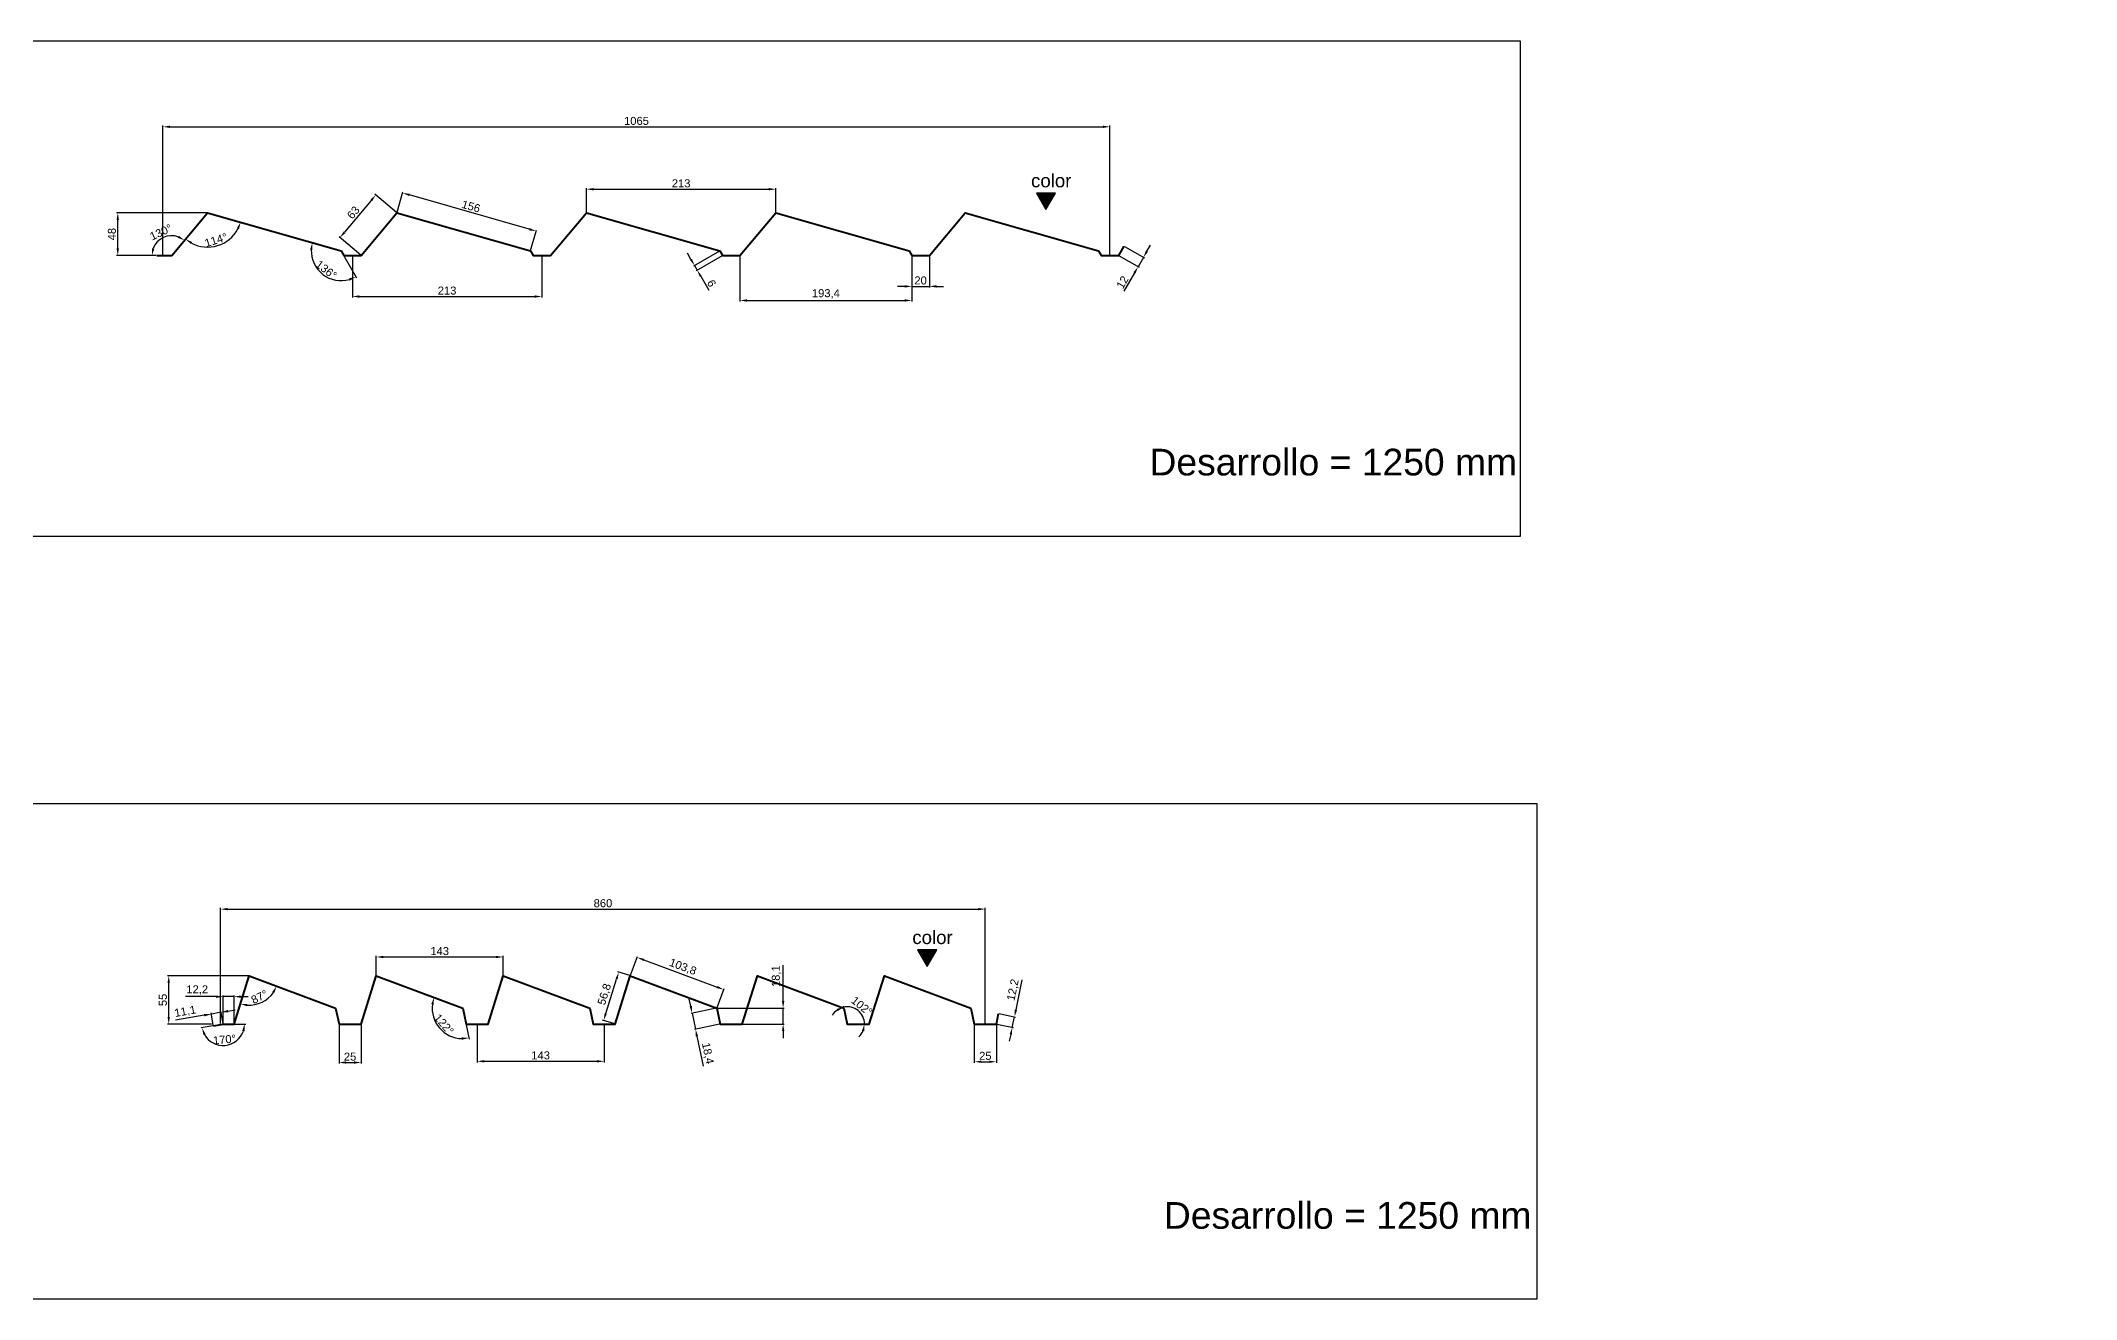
# Model space of a CAD drawing. Header units: millimetres. Extents: x 4334 to 41995838936, y 18500 to 30334.
# Drawn here: x 16485 to 18774, y 27049 to 28464 of the extents above; entities that cross this region are included whole.
import ezdxf

# ---------------------------------------------------------------- set-up
doc = ezdxf.new("R2010")
doc.units = ezdxf.units.MM
doc.layers.add('ANOTACIONES', color=7, linetype='Continuous', plot=False)
doc.layers.add('COTAS1', color=7, linetype='Continuous', lineweight=0)
doc.layers.add('FIBRA NEUTRA', color=1, linetype='Continuous', lineweight=40)
doc.layers.add('RECUADROS', color=253, linetype='Continuous')
doc.styles.get("Standard").update_dxf_attribs({"font": 'arial.ttf'})
doc.dimstyles.new('ISO-25', dxfattribs={"dimtxt": 9, "dimasz": 8, "dimexe": 1.25, "dimexo": 0.625, "dimgap": 2, "dimtad": 1, "dimdec": 1, "dimtxsty": 'Standard', "dimcen": 2.5, "dimadec": 0, "dimazin": 0, "dimtfac": 1, "dimtdec": 1, "dimtmove": 0, "dimatfit": 3, "dimfxl": 1, "dimarcsym": 0})

# ---------------------------------------------------------------- blocks, each defined once
blk = doc.blocks.new('*D171')
at = {"layer": 'COTAS1', "color": 0, "lineweight": -2, "transparency": 16777216}
for p, q in [((16687.4, 27358.7), (16687.4, 27488.6)), ((16695.4, 27487.3), (17539.4, 27487.3)), ((17547.4, 27358.7), (17547.4, 27488.6))]:
    blk.add_line(p, q, dxfattribs=at)
at = {"layer": 'COTAS1', "color": 0, "transparency": 16777216}
for points in [[(16695.4, 27488.7), (16695.4, 27486), (16687.4, 27487.3)], [(17539.4, 27488.7), (17539.4, 27486), (17547.4, 27487.3)]]:
    blk.add_solid(points, dxfattribs=at)
at = {"layer": 'Defpoints', "color": 0, "transparency": 16777216}
for p in [(17547.4, 27487.3), (16687.4, 27358.1), (17547.4, 27358.1)]:
    blk.add_point(p, dxfattribs=at)
at = {"layer": 'COTAS1', "color": 0, "transparency": 16777216, "insert": (17117.4, 27493.9), "char_height": 9, "attachment_point": 5}
blk.add_mtext('860', dxfattribs=at)
blk = doc.blocks.new('*D172')
at = {"layer": 'COTAS1', "color": 0, "lineweight": -2, "transparency": 16777216}
for p, q in [((16975.9, 27357.4), (16975.9, 27315)), ((17118.8, 27357.4), (17118.8, 27315)), ((16983.9, 27316.2), (17110.8, 27316.2))]:
    blk.add_line(p, q, dxfattribs=at)
at = {"layer": 'COTAS1', "color": 0, "transparency": 16777216}
for points in [[(16983.9, 27317.5), (16983.9, 27314.9), (16975.9, 27316.2)], [(17110.8, 27317.5), (17110.8, 27314.9), (17118.8, 27316.2)]]:
    blk.add_solid(points, dxfattribs=at)
at = {"layer": 'Defpoints', "color": 0, "transparency": 16777216}
for p in [(16975.9, 27358.1), (17118.8, 27358.1), (17118.8, 27316.2)]:
    blk.add_point(p, dxfattribs=at)
at = {"layer": 'COTAS1', "color": 0, "transparency": 16777216, "insert": (17047.3, 27322.8), "char_height": 9, "attachment_point": 5}
blk.add_mtext('143', dxfattribs=at)
blk = doc.blocks.new('*D173')
at = {"layer": 'COTAS1', "color": 0, "lineweight": -2, "transparency": 16777216}
for p, q in [((16718.8, 27412.3), (16627.8, 27412.3)), ((16629.1, 27366.1), (16629.1, 27404.3)), ((16677.1, 27358.1), (16627.8, 27358.1))]:
    blk.add_line(p, q, dxfattribs=at)
at = {"layer": 'COTAS1', "color": 0, "transparency": 16777216}
for points in [[(16627.7, 27404.3), (16630.4, 27404.3), (16629.1, 27412.3)], [(16627.7, 27366.1), (16630.4, 27366.1), (16629.1, 27358.1)]]:
    blk.add_solid(points, dxfattribs=at)
at = {"layer": 'Defpoints', "color": 0, "transparency": 16777216}
for p in [(16629.1, 27412.3), (16719.5, 27412.3), (16677.7, 27358.1)]:
    blk.add_point(p, dxfattribs=at)
at = {"layer": 'COTAS1', "color": 0, "transparency": 16777216, "insert": (16622.5, 27385.2), "char_height": 9, "attachment_point": 5, "rotation": 90}
blk.add_mtext('55', dxfattribs=at)
blk = doc.blocks.new('*D174')
at = {"layer": 'COTAS1', "color": 0, "lineweight": -2, "transparency": 16777216}
for p, q in [((16820.6, 27357.4), (16820.6, 27313.6)), ((16845.4, 27357.4), (16845.4, 27313.6)), ((16828.6, 27314.8), (16837.4, 27314.8))]:
    blk.add_line(p, q, dxfattribs=at)
at = {"layer": 'COTAS1', "color": 0, "transparency": 16777216}
for points in [[(16828.6, 27316.2), (16828.6, 27313.5), (16820.6, 27314.8)], [(16837.4, 27316.2), (16837.4, 27313.5), (16845.4, 27314.8)]]:
    blk.add_solid(points, dxfattribs=at)
at = {"layer": 'Defpoints', "color": 0, "transparency": 16777216}
for p in [(16820.6, 27358.1), (16845.4, 27358.1), (16845.4, 27314.8)]:
    blk.add_point(p, dxfattribs=at)
at = {"layer": 'COTAS1', "color": 0, "transparency": 16777216, "insert": (16833, 27321.4), "char_height": 9, "attachment_point": 5}
blk.add_mtext('25', dxfattribs=at)
blk = doc.blocks.new('*D175')
at = {"layer": 'COTAS1', "color": 0, "lineweight": -2, "transparency": 16777216}
for p, q in [((16862.4, 27412.9), (16862.4, 27434.7)), ((16870.4, 27433.5), (16997.2, 27433.5)), ((17005.2, 27412.9), (17005.2, 27434.7))]:
    blk.add_line(p, q, dxfattribs=at)
at = {"layer": 'COTAS1', "color": 0, "transparency": 16777216}
for points in [[(16870.4, 27434.8), (16870.4, 27432.2), (16862.4, 27433.5)], [(16997.2, 27434.8), (16997.2, 27432.2), (17005.2, 27433.5)]]:
    blk.add_solid(points, dxfattribs=at)
at = {"layer": 'Defpoints', "color": 0, "transparency": 16777216}
for p in [(17005.2, 27433.5), (16862.4, 27412.3), (17005.2, 27412.3)]:
    blk.add_point(p, dxfattribs=at)
at = {"layer": 'COTAS1', "color": 0, "transparency": 16777216, "insert": (16933.8, 27440.1), "char_height": 9, "attachment_point": 5}
blk.add_mtext('143', dxfattribs=at)
blk = doc.blocks.new('*D176')
at = {"layer": 'COTAS1', "color": 0, "lineweight": -2, "transparency": 16777216}
blk.add_arc((16719.5, 27412.3), 33, 266.5516, 325.6892, dxfattribs=at)
at = {"layer": 'COTAS1', "color": 0, "transparency": 16777216}
for points in [[(16717.2, 27378), (16717.7, 27380.7), (16709.6, 27380.8)], [(16745.5, 27394.3), (16747.9, 27393.1), (16750.4, 27400.8)]]:
    blk.add_solid(points, dxfattribs=at)
at = {"layer": 'Defpoints', "color": 0, "transparency": 16777216}
for p in [(16719.5, 27412.3), (16719.5, 27412.3), (16726.1, 27380), (16702.5, 27358.1), (16816.8, 27376.1)]:
    blk.add_point(p, dxfattribs=at)
at = {"layer": 'COTAS1', "color": 0, "transparency": 16777216, "insert": (16731.1, 27388.6), "char_height": 9, "attachment_point": 5, "rotation": 26.1204}
blk.add_mtext('87°', dxfattribs=at)
blk = doc.blocks.new('*D177')
at = {"layer": 'COTAS1', "color": 0, "lineweight": -2, "transparency": 16777216}
for p, q in [((17148.4, 27412.9), (17156.3, 27434.2)), ((17163.4, 27430.2), (17245.7, 27399.7)), ((17245.7, 27376.7), (17253.6, 27398.1))]:
    blk.add_line(p, q, dxfattribs=at)
at = {"layer": 'COTAS1', "color": 0, "transparency": 16777216}
for points in [[(17163.8, 27431.5), (17162.9, 27429), (17155.9, 27433)], [(17246.1, 27400.9), (17245.2, 27398.4), (17253.2, 27396.9)]]:
    blk.add_solid(points, dxfattribs=at)
at = {"layer": 'Defpoints', "color": 0, "transparency": 16777216}
for p in [(17148.1, 27412.3), (17253.2, 27396.9), (17245.5, 27376.1)]:
    blk.add_point(p, dxfattribs=at)
at = {"layer": 'COTAS1', "color": 0, "transparency": 16777216, "insert": (17207.1, 27421.9), "char_height": 9, "attachment_point": 5, "rotation": 339.6204}
blk.add_mtext('103,8', dxfattribs=at)
blk = doc.blocks.new('*D178')
at = {"layer": 'COTAS1', "color": 0, "lineweight": -2, "transparency": 16777216}
for p, q in [((17120.6, 27369.8), (17132.8, 27408.7)), ((17147.5, 27412.5), (17134, 27416.7)), ((17130.6, 27358.2), (17117, 27362.5))]:
    blk.add_line(p, q, dxfattribs=at)
at = {"layer": 'COTAS1', "color": 0, "transparency": 16777216}
for points in [[(17131.5, 27409.1), (17134, 27408.3), (17135.1, 27416.3)], [(17119.3, 27370.2), (17121.8, 27369.4), (17118.2, 27362.1)]]:
    blk.add_solid(points, dxfattribs=at)
at = {"layer": 'Defpoints', "color": 0, "transparency": 16777216}
for p in [(17135.1, 27416.3), (17148.1, 27412.3), (17131.2, 27358.1)]:
    blk.add_point(p, dxfattribs=at)
at = {"layer": 'COTAS1', "color": 0, "transparency": 16777216, "insert": (17119.6, 27391.4), "char_height": 9, "attachment_point": 5, "rotation": 72.6204}
blk.add_mtext('56,8', dxfattribs=at)
blk = doc.blocks.new('*D179')
at = {"layer": 'COTAS1', "color": 0, "lineweight": -2, "transparency": 16777216}
for p, q in [((17216.1, 27378.1), (17214.4, 27386)), ((17244.8, 27376), (17216.5, 27370)), ((17217.7, 27370.3), (17221.5, 27352.2)), ((17248.6, 27357.9), (17220.3, 27352)), ((17223.1, 27344.4), (17230.2, 27310.7))]:
    blk.add_line(p, q, dxfattribs=at)
at = {"layer": 'COTAS1', "color": 0, "transparency": 16777216}
for points in [[(17217.4, 27378.4), (17214.8, 27377.9), (17217.7, 27370.3)], [(17224.4, 27344.7), (17221.8, 27344.1), (17221.5, 27352.2)]]:
    blk.add_solid(points, dxfattribs=at)
at = {"layer": 'Defpoints', "color": 0, "transparency": 16777216}
for p in [(17245.5, 27376.1), (17249.2, 27358.1), (17221.5, 27352.2)]:
    blk.add_point(p, dxfattribs=at)
at = {"layer": 'COTAS1', "color": 0, "transparency": 16777216, "insert": (17234.7, 27325.1), "char_height": 9, "attachment_point": 5, "rotation": 281.8204}
blk.add_mtext('18,4', dxfattribs=at)
blk = doc.blocks.new('*D180')
at = {"layer": 'COTAS1', "color": 0, "lineweight": -2, "transparency": 16777216}
blk.add_line((16963.6, 27357.4), (16967, 27341.2), dxfattribs=at)
blk.add_arc((16959.7, 27376.1), 34.4, 172.9851, 268.4557, dxfattribs=at)
at = {"layer": 'COTAS1', "color": 0, "transparency": 16777216}
for points in [[(16924.3, 27380.6), (16926.9, 27380), (16927.5, 27388.1)], [(16958.6, 27343.1), (16958.9, 27340.4), (16966.7, 27342.5)]]:
    blk.add_solid(points, dxfattribs=at)
at = {"layer": 'Defpoints', "color": 0, "transparency": 16777216}
for p in [(16862.4, 27412.3), (16927.5, 27364.2), (16959.7, 27376.1), (16959.7, 27376.1), (16963.5, 27358.1)]:
    blk.add_point(p, dxfattribs=at)
at = {"layer": 'COTAS1', "color": 0, "transparency": 16777216, "insert": (16938.6, 27357.9), "char_height": 9, "attachment_point": 5, "rotation": 310.7204}
blk.add_mtext('122°', dxfattribs=at)
blk = doc.blocks.new('*D181')
at = {"layer": 'COTAS1', "color": 0, "lineweight": -2, "transparency": 16777216}
blk.add_line((17388.2, 27376.7), (17387.9, 27378.3), dxfattribs=at)
for start, end in [(125.5531, 149.2858), (360, 101.8204), (312.5346, 336.2673)]:
    blk.add_arc((17392.1, 27358.1), 19.5, start, end, dxfattribs=at)
at = {"layer": 'COTAS1', "color": 0, "transparency": 16777216}
for points in [[(17380.3, 27375.1), (17381.4, 27372.7), (17388.1, 27377.1)], [(17408.6, 27350.5), (17411.2, 27350), (17411.6, 27358.1)]]:
    blk.add_solid(points, dxfattribs=at)
at = {"layer": 'Defpoints', "color": 0, "transparency": 16777216}
for p in [(17388.3, 27376.1), (17392.1, 27358.1), (17392.1, 27358.1), (17408.3, 27368.9), (17417, 27358.1)]:
    blk.add_point(p, dxfattribs=at)
at = {"layer": 'COTAS1', "color": 0, "transparency": 16777216, "insert": (17408.5, 27378.3), "char_height": 9, "attachment_point": 5, "rotation": 320.9102}
blk.add_mtext('102°', dxfattribs=at)
blk = doc.blocks.new('*D48')
at = {"layer": 'COTAS1', "color": 0, "lineweight": -2, "transparency": 16777216}
for p, q in [((17320, 27384.1), (17320, 27424.3)), ((17246.1, 27376.1), (17321.3, 27376.1)), ((17249.9, 27358.1), (17321.3, 27358.1)), ((17320, 27358.1), (17320, 27376.1)), ((17320, 27350.1), (17320, 27342.1))]:
    blk.add_line(p, q, dxfattribs=at)
at = {"layer": 'COTAS1', "color": 0, "transparency": 16777216}
for points in [[(17318.7, 27384.1), (17321.4, 27384.1), (17320, 27376.1)], [(17318.7, 27350.1), (17321.4, 27350.1), (17320, 27358.1)]]:
    blk.add_solid(points, dxfattribs=at)
at = {"layer": 'Defpoints', "color": 0, "transparency": 16777216}
for p in [(17245.5, 27376.1), (17249.2, 27358.1), (17320, 27376.1)]:
    blk.add_point(p, dxfattribs=at)
at = {"layer": 'COTAS1', "color": 0, "transparency": 16777216, "insert": (17312.6, 27411.9), "char_height": 9, "attachment_point": 5, "rotation": 90}
blk.add_mtext('18,1', dxfattribs=at)
blk = doc.blocks.new('Color superior')
at = {"layer": 'ANOTACIONES'}
h = blk.add_hatch(color=256, dxfattribs=at)
h.dxf.hatch_style = 1
h.paths.add_polyline_path([(10.7, 18.6), (-10.7, 18.6), (0, 0)])
blk.add_lwpolyline([(0, 0), (10.7, 18.6), (-10.7, 18.6)], close=True, dxfattribs=at)
at = {"layer": 'ANOTACIONES', "insert": (-16.7, 40.1), "char_height": 15, "attachment_point": 1}
blk.add_mtext_dynamic_manual_height_columns('color', width=249.804, gutter_width=75, heights=[0], dxfattribs=at)
blk = doc.blocks.new('*D188')
at = {"layer": 'COTAS1', "color": 0, "lineweight": -2, "transparency": 16777216}
for p, q in [((16886, 28270.9), (16892.5, 28293.8)), ((17034.5, 28251.9), (16899.8, 28290.4)), ((17036, 28228.1), (17042.6, 28250.9))]:
    blk.add_line(p, q, dxfattribs=at)
at = {"layer": 'COTAS1', "color": 0, "transparency": 16777216}
for points in [[(16900.2, 28291.7), (16899.5, 28289.1), (16892.1, 28292.6)], [(17034.9, 28253.2), (17034.2, 28250.6), (17042.2, 28249.7)]]:
    blk.add_solid(points, dxfattribs=at)
at = {"layer": 'Defpoints', "color": 0, "transparency": 16777216}
for p in [(16892.1, 28292.6), (16885.8, 28270.3), (17035.9, 28227.5)]:
    blk.add_point(p, dxfattribs=at)
at = {"layer": 'COTAS1', "color": 0, "transparency": 16777216, "insert": (16969, 28277.5), "char_height": 9, "attachment_point": 5, "rotation": 344.0477}
blk.add_mtext('156', dxfattribs=at)
blk = doc.blocks.new('*D189')
at = {"layer": 'COTAS1', "color": 0, "lineweight": -2, "transparency": 16777216}
for p, q in [((16835.6, 28221.7), (16835.6, 28174.9)), ((17048.6, 28221.7), (17048.6, 28174.9)), ((16843.6, 28176.2), (17040.6, 28176.2))]:
    blk.add_line(p, q, dxfattribs=at)
at = {"layer": 'COTAS1', "color": 0, "transparency": 16777216}
for points in [[(16843.6, 28177.5), (16843.6, 28174.8), (16835.6, 28176.2)], [(17040.6, 28177.5), (17040.6, 28174.8), (17048.6, 28176.2)]]:
    blk.add_solid(points, dxfattribs=at)
at = {"layer": 'Defpoints', "color": 0, "transparency": 16777216}
for p in [(16835.6, 28222.3), (17048.6, 28222.3), (17048.6, 28176.2)]:
    blk.add_point(p, dxfattribs=at)
at = {"layer": 'COTAS1', "color": 0, "transparency": 16777216, "insert": (16942.1, 28182.8), "char_height": 9, "attachment_point": 5}
blk.add_mtext('213', dxfattribs=at)
blk = doc.blocks.new('*D190')
at = {"layer": 'COTAS1', "color": 0, "lineweight": -2, "transparency": 16777216}
for p, q in [((16672.2, 28270.3), (16570.5, 28270.3)), ((16571.8, 28230.3), (16571.8, 28262.3)), ((16615, 28222.3), (16570.5, 28222.3))]:
    blk.add_line(p, q, dxfattribs=at)
at = {"layer": 'COTAS1', "color": 0, "transparency": 16777216}
for points in [[(16570.4, 28262.3), (16573.1, 28262.3), (16571.8, 28270.3)], [(16570.4, 28230.3), (16573.1, 28230.3), (16571.8, 28222.3)]]:
    blk.add_solid(points, dxfattribs=at)
at = {"layer": 'Defpoints', "color": 0, "transparency": 16777216}
for p in [(16571.8, 28270.3), (16672.8, 28270.3), (16615.6, 28222.3)]:
    blk.add_point(p, dxfattribs=at)
at = {"layer": 'COTAS1', "color": 0, "transparency": 16777216, "insert": (16565.2, 28246.3), "char_height": 9, "attachment_point": 5, "rotation": 90}
blk.add_mtext('48', dxfattribs=at)
blk = doc.blocks.new('*D50')
at = {"layer": 'COTAS1', "color": 0, "lineweight": -2, "transparency": 16777216}
for p, q in [((16622.6, 28222.9), (16622.6, 28368.3)), ((16630.6, 28367), (17679.6, 28367)), ((17687.6, 28222.9), (17687.6, 28368.3))]:
    blk.add_line(p, q, dxfattribs=at)
at = {"layer": 'COTAS1', "color": 0, "transparency": 16777216}
for points in [[(16630.6, 28368.3), (16630.6, 28365.7), (16622.6, 28367)], [(17679.6, 28368.3), (17679.6, 28365.7), (17687.6, 28367)]]:
    blk.add_solid(points, dxfattribs=at)
at = {"layer": 'Defpoints', "color": 0, "transparency": 16777216}
for p in [(17687.6, 28367), (16622.6, 28222.3), (17687.6, 28222.3)]:
    blk.add_point(p, dxfattribs=at)
at = {"layer": 'COTAS1', "color": 0, "transparency": 16777216, "insert": (17155.1, 28373.6), "char_height": 9, "attachment_point": 5}
blk.add_mtext('1065', dxfattribs=at)
blk = doc.blocks.new('*D191')
at = {"layer": 'COTAS1', "color": 0, "lineweight": -2, "transparency": 16777216}
for p, q in [((16856.8, 28284.2), (16826.7, 28248.5)), ((16885.3, 28270.7), (16861, 28291.2)), ((16845, 28222.7), (16820.6, 28243.1))]:
    blk.add_line(p, q, dxfattribs=at)
at = {"layer": 'COTAS1', "color": 0, "transparency": 16777216}
for points in [[(16855.8, 28285.1), (16857.8, 28283.4), (16861.9, 28290.4)], [(16825.7, 28249.3), (16827.8, 28247.6), (16821.6, 28242.3)]]:
    blk.add_solid(points, dxfattribs=at)
at = {"layer": 'Defpoints', "color": 0, "transparency": 16777216}
for p in [(16885.8, 28270.3), (16821.6, 28242.3), (16845.5, 28222.3)]:
    blk.add_point(p, dxfattribs=at)
at = {"layer": 'COTAS1', "color": 0, "transparency": 16777216, "insert": (16836.7, 28270.6), "char_height": 9, "attachment_point": 5, "rotation": 50}
blk.add_mtext('63', dxfattribs=at)
blk = doc.blocks.new('*D192')
at = {"layer": 'COTAS1', "color": 0, "lineweight": -2, "transparency": 16777216}
for p, q in [((17248.3, 28227.1), (17219.3, 28210.4)), ((17216.4, 28217.9), (17212.4, 28224.9)), ((17220.4, 28211), (17223.3, 28205.9)), ((17251.3, 28222), (17222.3, 28205.2)), ((17227.3, 28198.9), (17236.3, 28183.4))]:
    blk.add_line(p, q, dxfattribs=at)
at = {"layer": 'COTAS1', "color": 0, "transparency": 16777216}
for points in [[(17217.5, 28218.6), (17215.2, 28217.3), (17220.4, 28211)], [(17228.5, 28199.6), (17226.2, 28198.3), (17223.3, 28205.9)]]:
    blk.add_solid(points, dxfattribs=at)
at = {"layer": 'Defpoints', "color": 0, "transparency": 16777216}
for p in [(17248.9, 28227.5), (17223.3, 28205.9), (17251.8, 28222.3)]:
    blk.add_point(p, dxfattribs=at)
at = {"layer": 'COTAS1', "color": 0, "transparency": 16777216, "insert": (17239.5, 28191), "char_height": 9, "attachment_point": 5, "rotation": 300.0002}
blk.add_mtext('6', dxfattribs=at)
blk = doc.blocks.new('*D193')
at = {"layer": 'COTAS1', "color": 0, "lineweight": -2, "transparency": 16777216}
for p, q in [((17464.8, 28221.7), (17464.8, 28186.3)), ((17484.5, 28221.7), (17484.5, 28186.3)), ((17456.8, 28187.6), (17448.8, 28187.6)), ((17464.8, 28187.6), (17484.5, 28187.6)), ((17492.5, 28187.6), (17500.5, 28187.6))]:
    blk.add_line(p, q, dxfattribs=at)
at = {"layer": 'COTAS1', "color": 0, "transparency": 16777216}
for points in [[(17456.8, 28188.9), (17456.8, 28186.2), (17464.8, 28187.6)], [(17492.5, 28188.9), (17492.5, 28186.2), (17484.5, 28187.6)]]:
    blk.add_solid(points, dxfattribs=at)
at = {"layer": 'Defpoints', "color": 0, "transparency": 16777216}
for p in [(17464.8, 28222.3), (17484.5, 28222.3), (17484.5, 28187.6)]:
    blk.add_point(p, dxfattribs=at)
at = {"layer": 'COTAS1', "color": 0, "transparency": 16777216, "insert": (17474.6, 28194.2), "char_height": 9, "attachment_point": 5}
blk.add_mtext('20', dxfattribs=at)
blk = doc.blocks.new('*D194')
at = {"layer": 'COTAS1', "color": 0, "lineweight": -2, "transparency": 16777216}
for p, q in [((17704, 28232.4), (17726.3, 28219.5)), ((17729.2, 28227.1), (17733.2, 28234)), ((17698, 28222), (17720.3, 28209.1)), ((17715.2, 28202.8), (17703.2, 28182.1)), ((17725.2, 28220.1), (17719.2, 28209.7))]:
    blk.add_line(p, q, dxfattribs=at)
at = {"layer": 'COTAS1', "color": 0, "transparency": 16777216}
for points in [[(17728, 28227.7), (17730.3, 28226.4), (17725.2, 28220.1)], [(17714, 28203.5), (17716.3, 28202.1), (17719.2, 28209.7)]]:
    blk.add_solid(points, dxfattribs=at)
at = {"layer": 'Defpoints', "color": 0, "transparency": 16777216}
for p in [(17703.4, 28232.7), (17697.4, 28222.3), (17719.2, 28209.7)]:
    blk.add_point(p, dxfattribs=at)
at = {"layer": 'COTAS1', "color": 0, "transparency": 16777216, "insert": (17701.6, 28192.2), "char_height": 9, "attachment_point": 5, "rotation": 60}
blk.add_mtext('12', dxfattribs=at)
blk = doc.blocks.new('*D153')
at = {"layer": 'COTAS1', "color": 0, "lineweight": -2, "transparency": 16777216}
for p, q in [((17098.8, 28271), (17098.8, 28298.1)), ((17106.8, 28296.8), (17303.8, 28296.8)), ((17311.8, 28271), (17311.8, 28298.1))]:
    blk.add_line(p, q, dxfattribs=at)
at = {"layer": 'COTAS1', "color": 0, "transparency": 16777216}
for points in [[(17106.8, 28298.2), (17106.8, 28295.5), (17098.8, 28296.8)], [(17303.8, 28298.2), (17303.8, 28295.5), (17311.8, 28296.8)]]:
    blk.add_solid(points, dxfattribs=at)
at = {"layer": 'Defpoints', "color": 0, "transparency": 16777216}
for p in [(17311.8, 28296.8), (17098.8, 28270.3), (17311.8, 28270.3)]:
    blk.add_point(p, dxfattribs=at)
at = {"layer": 'COTAS1', "color": 0, "transparency": 16777216, "insert": (17205.3, 28303.4), "char_height": 9, "attachment_point": 5}
blk.add_mtext('213', dxfattribs=at)
blk = doc.blocks.new('*D154')
at = {"layer": 'COTAS1', "color": 0, "lineweight": -2, "transparency": 16777216}
for p, q in [((17271.5, 28221.7), (17271.5, 28170.5)), ((17464.8, 28221.7), (17464.8, 28170.5)), ((17279.5, 28171.7), (17456.8, 28171.7))]:
    blk.add_line(p, q, dxfattribs=at)
at = {"layer": 'COTAS1', "color": 0, "transparency": 16777216}
for points in [[(17279.5, 28173.1), (17279.5, 28170.4), (17271.5, 28171.7)], [(17456.8, 28173.1), (17456.8, 28170.4), (17464.8, 28171.7)]]:
    blk.add_solid(points, dxfattribs=at)
at = {"layer": 'Defpoints', "color": 0, "transparency": 16777216}
for p in [(17271.5, 28222.3), (17464.8, 28222.3), (17464.8, 28171.7)]:
    blk.add_point(p, dxfattribs=at)
at = {"layer": 'COTAS1', "color": 0, "transparency": 16777216, "insert": (17368.1, 28179.1), "char_height": 9, "attachment_point": 5}
blk.add_mtext('193,4', dxfattribs=at)
blk = doc.blocks.new('*D155')
at = {"layer": 'COTAS1', "color": 0, "lineweight": -2, "transparency": 16777216}
blk.add_arc((16672.8, 28270.3), 38.6, 241.9041, 332.1437, dxfattribs=at)
at = {"layer": 'COTAS1', "color": 0, "transparency": 16777216}
for points in [[(16705.6, 28252.8), (16708.1, 28251.8), (16709.9, 28259.7)], [(16653.9, 28235.2), (16655.4, 28237.4), (16648, 28240.8)]]:
    blk.add_solid(points, dxfattribs=at)
at = {"layer": 'Defpoints', "color": 0, "transparency": 16777216}
for p in [(16672.8, 28270.3), (16672.8, 28270.3), (16671.4, 28231.8), (16822.9, 28227.5), (16632.5, 28222.3)]:
    blk.add_point(p, dxfattribs=at)
at = {"layer": 'COTAS1', "color": 0, "transparency": 16777216, "insert": (16682.2, 28239.7), "char_height": 9, "attachment_point": 5, "rotation": 17.0239}
blk.add_mtext('114°', dxfattribs=at)
blk = doc.blocks.new('*D156')
at = {"layer": 'COTAS1', "color": 0, "lineweight": -2, "transparency": 16777216}
blk.add_line((16615, 28222.3), (16608.9, 28222.3), dxfattribs=at)
blk.add_arc((16632.5, 28222.3), 22.3, 70.6967, 159.3033, dxfattribs=at)
at = {"layer": 'COTAS1', "color": 0, "transparency": 16777216}
for points in [[(16612.9, 28229.9), (16610.3, 28230.4), (16610.2, 28222.3)], [(16640.5, 28244.5), (16639.2, 28242.2), (16646.8, 28239.4)]]:
    blk.add_solid(points, dxfattribs=at)
at = {"layer": 'Defpoints', "color": 0, "transparency": 16777216}
for p in [(16672.8, 28270.3), (16631.2, 28244.5), (16615.6, 28222.3), (16632.5, 28222.3), (16632.5, 28222.3)]:
    blk.add_point(p, dxfattribs=at)
at = {"layer": 'COTAS1', "color": 0, "transparency": 16777216, "insert": (16620.3, 28248.5), "char_height": 9, "attachment_point": 5, "rotation": 25}
blk.add_mtext('130°', dxfattribs=at)
blk = doc.blocks.new('*D157')
at = {"layer": 'COTAS1', "color": 0, "lineweight": -2, "transparency": 16777216}
blk.add_line((16826.1, 28221.8), (16840.2, 28197.3), dxfattribs=at)
blk.add_arc((16822.9, 28227.5), 33.5, 177.7526, 286.2953, dxfattribs=at)
at = {"layer": 'COTAS1', "color": 0, "transparency": 16777216}
for points in [[(16788, 28229), (16790.7, 28228.6), (16790.6, 28236.7)], [(16831.7, 28196.5), (16832.8, 28194), (16839.6, 28198.4)]]:
    blk.add_solid(points, dxfattribs=at)
at = {"layer": 'Defpoints', "color": 0, "transparency": 16777216}
for p in [(16672.8, 28270.3), (16822.9, 28227.5), (16822.9, 28227.5), (16793.6, 28211), (16825.8, 28222.3)]:
    blk.add_point(p, dxfattribs=at)
at = {"layer": 'COTAS1', "color": 0, "transparency": 16777216, "insert": (16806.3, 28206.2), "char_height": 9, "attachment_point": 5, "rotation": 322.024}
blk.add_mtext('136°', dxfattribs=at)
blk = doc.blocks.new('*D676')
at = {"layer": 'COTAS1', "color": 0, "lineweight": -2, "transparency": 16777216}
for p, q in [((17581.9, 27374.1), (17588.9, 27407.8)), ((17560.5, 27357.9), (17578.9, 27354.1)), ((17563, 27369.9), (17581.4, 27366)), ((17577.7, 27354.3), (17580.2, 27366.3)), ((17576.1, 27346.5), (17574.4, 27338.7))]:
    blk.add_line(p, q, dxfattribs=at)
at = {"layer": 'COTAS1', "color": 0, "transparency": 16777216}
for points in [[(17580.6, 27374.4), (17583.2, 27373.9), (17580.2, 27366.3)], [(17574.8, 27346.8), (17577.4, 27346.2), (17577.7, 27354.3)]]:
    blk.add_solid(points, dxfattribs=at)
at = {"layer": 'Defpoints', "color": 0, "transparency": 16777216}
for p in [(17559.8, 27358.1), (17562.3, 27370), (17580.2, 27366.3)]:
    blk.add_point(p, dxfattribs=at)
at = {"layer": 'COTAS1', "color": 0, "transparency": 16777216, "insert": (17579, 27396.4), "char_height": 9, "attachment_point": 5, "rotation": 78.1796}
blk.add_mtext('12,2', dxfattribs=at)
blk = doc.blocks.new('*D677')
at = {"layer": 'COTAS1', "color": 0, "lineweight": -2, "transparency": 16777216}
for p, q in [((17535, 27357.4), (17535, 27314.5)), ((17559.8, 27357.4), (17559.8, 27314.5)), ((17543, 27315.7), (17551.8, 27315.7))]:
    blk.add_line(p, q, dxfattribs=at)
at = {"layer": 'COTAS1', "color": 0, "transparency": 16777216}
for points in [[(17543, 27317), (17543, 27314.4), (17535, 27315.7)], [(17551.8, 27317), (17551.8, 27314.4), (17559.8, 27315.7)]]:
    blk.add_solid(points, dxfattribs=at)
at = {"layer": 'Defpoints', "color": 0, "transparency": 16777216}
for p in [(17535, 27358.1), (17559.8, 27358.1), (17559.8, 27315.7)]:
    blk.add_point(p, dxfattribs=at)
at = {"layer": 'COTAS1', "color": 0, "transparency": 16777216, "insert": (17547.4, 27322.3), "char_height": 9, "attachment_point": 5}
blk.add_mtext('25', dxfattribs=at)
blk = doc.blocks.new('*D678')
at = {"layer": 'COTAS1', "color": 0, "lineweight": -2, "transparency": 16777216}
for p, q in [((16678.7, 27356), (16665.4, 27353.7)), ((16703.1, 27358.1), (16715.6, 27358.1))]:
    blk.add_line(p, q, dxfattribs=at)
blk.add_arc((16690.3, 27358.1), 24.1, 209.1433, 340.8567, dxfattribs=at)
at = {"layer": 'COTAS1', "color": 0, "transparency": 16777216}
for points in [[(16711.7, 27350.4), (16714.3, 27349.9), (16714.3, 27358.1)], [(16668, 27345.9), (16670.5, 27346.8), (16666.6, 27353.9)]]:
    blk.add_solid(points, dxfattribs=at)
at = {"layer": 'Defpoints', "color": 0, "transparency": 16777216}
for p in [(16679.3, 27356.1), (16690.3, 27358.1), (16690.3, 27358.1), (16702.5, 27358.1), (16680.8, 27336)]:
    blk.add_point(p, dxfattribs=at)
at = {"layer": 'COTAS1', "color": 0, "transparency": 16777216, "insert": (16691.8, 27340.7), "char_height": 9, "attachment_point": 5, "rotation": 5}
blk.add_mtext('170°', dxfattribs=at)
blk = doc.blocks.new('*D679')
at = {"layer": 'COTAS1', "color": 0, "lineweight": -2, "transparency": 16777216}
for p, q in [((16682.3, 27388.9), (16647.8, 27388.9)), ((16690.3, 27358.7), (16690.3, 27390.1)), ((16702.5, 27388.9), (16690.3, 27388.9)), ((16702.5, 27358.7), (16702.5, 27390.1)), ((16710.5, 27388.9), (16718.5, 27388.9))]:
    blk.add_line(p, q, dxfattribs=at)
at = {"layer": 'COTAS1', "color": 0, "transparency": 16777216}
for points in [[(16682.3, 27390.2), (16682.3, 27387.5), (16690.3, 27388.9)], [(16710.5, 27390.2), (16710.5, 27387.5), (16702.5, 27388.9)]]:
    blk.add_solid(points, dxfattribs=at)
at = {"layer": 'Defpoints', "color": 0, "transparency": 16777216}
for p in [(16690.3, 27388.9), (16690.3, 27358.1), (16702.5, 27358.1)]:
    blk.add_point(p, dxfattribs=at)
at = {"layer": 'COTAS1', "color": 0, "transparency": 16777216, "insert": (16661.1, 27396.3), "char_height": 9, "attachment_point": 5}
blk.add_mtext('12,2', dxfattribs=at)
blk = doc.blocks.new('*D680')
at = {"layer": 'COTAS1', "color": 0, "lineweight": -2, "transparency": 16777216}
for p, q in [((16669.1, 27367.9), (16636.8, 27362.3)), ((16679.2, 27356.7), (16676.8, 27370.6)), ((16688, 27371.3), (16677, 27369.3)), ((16690.2, 27358.7), (16687.7, 27372.5)), ((16695.8, 27372.7), (16703.7, 27374))]:
    blk.add_line(p, q, dxfattribs=at)
at = {"layer": 'COTAS1', "color": 0, "transparency": 16777216}
for points in [[(16668.9, 27369.3), (16669.3, 27366.6), (16677, 27369.3)], [(16695.6, 27374), (16696.1, 27371.3), (16688, 27371.3)]]:
    blk.add_solid(points, dxfattribs=at)
at = {"layer": 'Defpoints', "color": 0, "transparency": 16777216}
for p in [(16677, 27369.3), (16679.3, 27356.1), (16690.3, 27358.1)]:
    blk.add_point(p, dxfattribs=at)
at = {"layer": 'COTAS1', "color": 0, "transparency": 16777216, "insert": (16647.7, 27371.7), "char_height": 9, "attachment_point": 5, "rotation": 10}
blk.add_mtext('11,1', dxfattribs=at)

msp = doc.modelspace()

# ---------------------------------------------------------------- linework, layer by layer
at = {"layer": 'FIBRA NEUTRA'}
for points in [[(16615.63, 28222.3), (16632.46, 28222.3), (16672.78, 28270.35), (16822.85, 28227.45), (16825.83, 28222.3), (16845.46, 28222.3), (16885.78, 28270.35), (17035.85, 28227.45), (17038.83, 28222.3), (17058.46, 28222.3), (17098.78, 28270.35), (17248.85, 28227.45), (17251.83, 28222.3), (17271.46, 28222.3), (17311.78, 28270.35), (17461.85, 28227.45), (17464.83, 28222.3), (17484.46, 28222.3), (17524.78, 28270.35), (17674.85, 28227.45), (17677.83, 28222.3), (17697.42, 28222.3), (17703.42, 28232.69)], [(16679.31, 27356.12), (16690.29, 27358.06), (16702.5, 27358.06), (16719.47, 27412.27), (16816.79, 27376.11), (16820.57, 27358.06), (16845.39, 27358.06), (16862.36, 27412.27), (16959.68, 27376.11), (16963.46, 27358.06), (16988.28, 27358.06), (17005.25, 27412.27), (17102.57, 27376.11), (17106.35, 27358.06), (17131.17, 27358.06), (17148.14, 27412.27), (17245.46, 27376.11), (17249.24, 27358.06), (17274.06, 27358.06), (17291.03, 27412.27), (17388.35, 27376.11), (17392.13, 27358.06), (17416.95, 27358.06), (17433.92, 27412.27), (17531.24, 27376.11), (17535.02, 27358.06), (17559.84, 27358.06), (17562.35, 27370.04)]]:
    msp.add_lwpolyline(points, dxfattribs=at)
at = {"layer": 'RECUADROS', "color": 0, "lineweight": 30}
for points in [[(16328.73, 28463.81), (18149, 28463.81), (18149, 27906.36), (16328.73, 27906.36)], [(16347.33, 27606.06), (18167.6, 27606.06), (18167.6, 27048.61), (16347.33, 27048.61)]]:
    msp.add_lwpolyline(points, close=True, dxfattribs=at)

# ---------------------------------------------------------------- block references
at = {"layer": 'ANOTACIONES'}
for p in [(17615.51, 28273.86), (17482.01, 27422.95)]:
    msp.add_blockref('Color superior', p, dxfattribs=at)

# ---------------------------------------------------------------- texts
at = {"layer": 'ANOTACIONES', "char_height": 30, "attachment_point": 1}
for insert in [(17732.01, 28004.99), (17748.22, 27157.94)]:
    msp.add_mtext_dynamic_manual_height_columns('Desarrollo = 1250 mm', width=6765.1618, gutter_width=150, heights=[0], dxfattribs=dict(at, insert=insert))

# ---------------------------------------------------------------- dimensions: what is measured, and where the dimension line sits
at = {"layer": 'COTAS1'}
for base, p1, p2, picture, middle in [((17687.63, 28367), (16622.63, 28222.3), (17687.63, 28222.3), '*D50', (17155.13, 28373.6)), ((17311.78, 28296.82), (17098.78, 28270.35), (17311.78, 28270.35), '*D153', (17205.28, 28303.42)), ((17048.65, 28176.16), (16835.65, 28222.3), (17048.65, 28222.3), '*D189', (16942.15, 28182.76)), ((17464.83, 28171.73), (17271.46, 28222.3), (17464.83, 28222.3), '*D154', (17368.15, 28179.14)), ((16690.29, 27388.85), (16702.5, 27358.06), (16690.29, 27358.06), '*D679', (16661.07, 27396.26))]:
    dim = msp.add_linear_dim(base=base, p1=p1, p2=p2, dimstyle='ISO-25', dxfattribs=at)
    dim.commit()
    dim.dimension.update_dxf_attribs({"geometry": picture, "text_midpoint": middle})
for p1, p2, distance, text, picture, middle in [((16885.78, 28270.35), (16845.46, 28222.3), -31.15, '63', '*D191', (16836.7, 28270.59)), ((17035.85, 28227.45), (16885.78, 28270.35), -23.15, '156', '*D188', (16968.99, 28277.5)), ((17248.85, 28227.45), (17251.83, 28222.3), -32.88, '6', '*D192', (17239.55, 28190.99))]:
    dim = msp.add_aligned_dim(p1=p1, p2=p2, distance=distance, text=text, dimstyle='ISO-25', dxfattribs=at)
    dim.commit()
    dim.dimension.update_dxf_attribs({"geometry": picture, "text_midpoint": middle})
dim = msp.add_linear_dim(base=(16571.78, 28270.35), p1=(16615.63, 28222.3), p2=(16672.78, 28270.35), angle=90, text='48', dimstyle='ISO-25', dxfattribs=at)
dim.commit()
dim.dimension.update_dxf_attribs({"geometry": '*D190', "text_midpoint": (16565.18, 28246.32)})
for base, line1, line2, picture, middle in [((16631.17, 28244.53), ((16632.46, 28222.3), (16672.78, 28270.35)), ((16615.63, 28222.3), (16632.46, 28222.3)), '*D156', (16620.26, 28248.46)), ((16671.44, 28231.8), ((16672.78, 28270.35), (16822.85, 28227.45)), ((16632.46, 28222.3), (16672.78, 28270.35)), '*D155', (16682.17, 28239.7)), ((16793.64, 28211.01), ((16822.85, 28227.45), (16825.83, 28222.3)), ((16672.78, 28270.35), (16822.85, 28227.45)), '*D157', (16806.28, 28206.22)), ((16726.11, 27379.96), ((16719.47, 27412.27), (16816.79, 27376.11)), ((16702.5, 27358.06), (16719.47, 27412.27)), '*D176', (16731.09, 27388.57)), ((16927.45, 27364.16), ((16959.68, 27376.11), (16963.46, 27358.06)), ((16862.36, 27412.27), (16959.68, 27376.11)), '*D180', (16938.57, 27357.94)), ((17408.26, 27368.92), ((17388.35, 27376.11), (17392.13, 27358.06)), ((17392.13, 27358.06), (17416.95, 27358.06)), '*D181', (17408.55, 27378.27)), ((16680.76, 27335.97), ((16702.5, 27358.06), (16690.29, 27358.06)), ((16690.29, 27358.06), (16679.31, 27356.12)), '*D678', (16691.81, 27340.66))]:
    dim = msp.add_angular_dim_2l(base=base, line1=line1, line2=line2, dimstyle='ISO-25', dxfattribs=at)
    dim.commit()
    dim.dimension.update_dxf_attribs({"geometry": picture, "text_midpoint": middle})
for p1, p2, distance, picture, middle in [((17703.42, 28232.69), (17697.42, 28222.3), 25.13, '*D194', (17701.56, 28192.23)), ((17148.14, 27412.27), (17245.46, 27376.11), 22.16, '*D177', (17207.09, 27421.9)), ((17131.17, 27358.06), (17148.14, 27412.27), 13.61, '*D178', (17119.59, 27391.44)), ((17559.84, 27358.06), (17562.35, 27370.04), -18.26, '*D676', (17578.95, 27396.42)), ((16690.2854, 27358.0567), (16679.3113, 27356.1216), -13.4178, '*D680', (16647.7296, 27371.7006)), ((17245.46, 27376.11), (17249.24, 27358.06), -28.35, '*D179', (17234.73, 27325.14))]:
    dim = msp.add_aligned_dim(p1=p1, p2=p2, distance=distance, dimstyle='ISO-25', dxfattribs=at)
    dim.commit()
    dim.dimension.update_dxf_attribs({"geometry": picture, "text_midpoint": middle})
for base, p1, p2, text, picture, middle in [((17484.46, 28187.58), (17464.83, 28222.3), (17484.46, 28222.3), '20', '*D193', (17474.65, 28194.18)), ((17547.43, 27487.34), (16687.37, 27358.06), (17547.43, 27358.06), '860', '*D171', (17117.4, 27493.93)), ((17005.25, 27433.49), (16862.36, 27412.27), (17005.25, 27412.27), '143', '*D175', (16933.8, 27440.09)), ((16845.39, 27314.82), (16820.57, 27358.06), (16845.39, 27358.06), '25', '*D174', (16832.98, 27321.41)), ((17118.76, 27316.21), (16975.87, 27358.06), (17118.76, 27358.06), '143', '*D172', (17047.31, 27322.81)), ((17559.84, 27315.71), (17535.02, 27358.06), (17559.84, 27358.06), '25', '*D677', (17547.43, 27322.31))]:
    dim = msp.add_linear_dim(base=base, p1=p1, p2=p2, text=text, dimstyle='ISO-25', dxfattribs=at)
    dim.commit()
    dim.dimension.update_dxf_attribs({"geometry": picture, "text_midpoint": middle})
dim = msp.add_linear_dim(base=(17320.0233, 27376.1119), p1=(17249.2365, 27358.0567), p2=(17245.4579, 27376.1119), angle=90, dimstyle='ISO-25', dxfattribs=at)
dim.commit()
dim.dimension.update_dxf_attribs({"geometry": '*D48', "text_midpoint": (17320.0233, 27411.8633), "dimtype": 160})
dim = msp.add_linear_dim(base=(16629.06, 27412.27), p1=(16677.68, 27358.06), p2=(16719.47, 27412.27), angle=90, text='55', dimstyle='ISO-25', dxfattribs=at)
dim.commit()
dim.dimension.update_dxf_attribs({"geometry": '*D173', "text_midpoint": (16629.06, 27385.16), "dimtype": 160})

doc.saveas('drawing.dxf')
